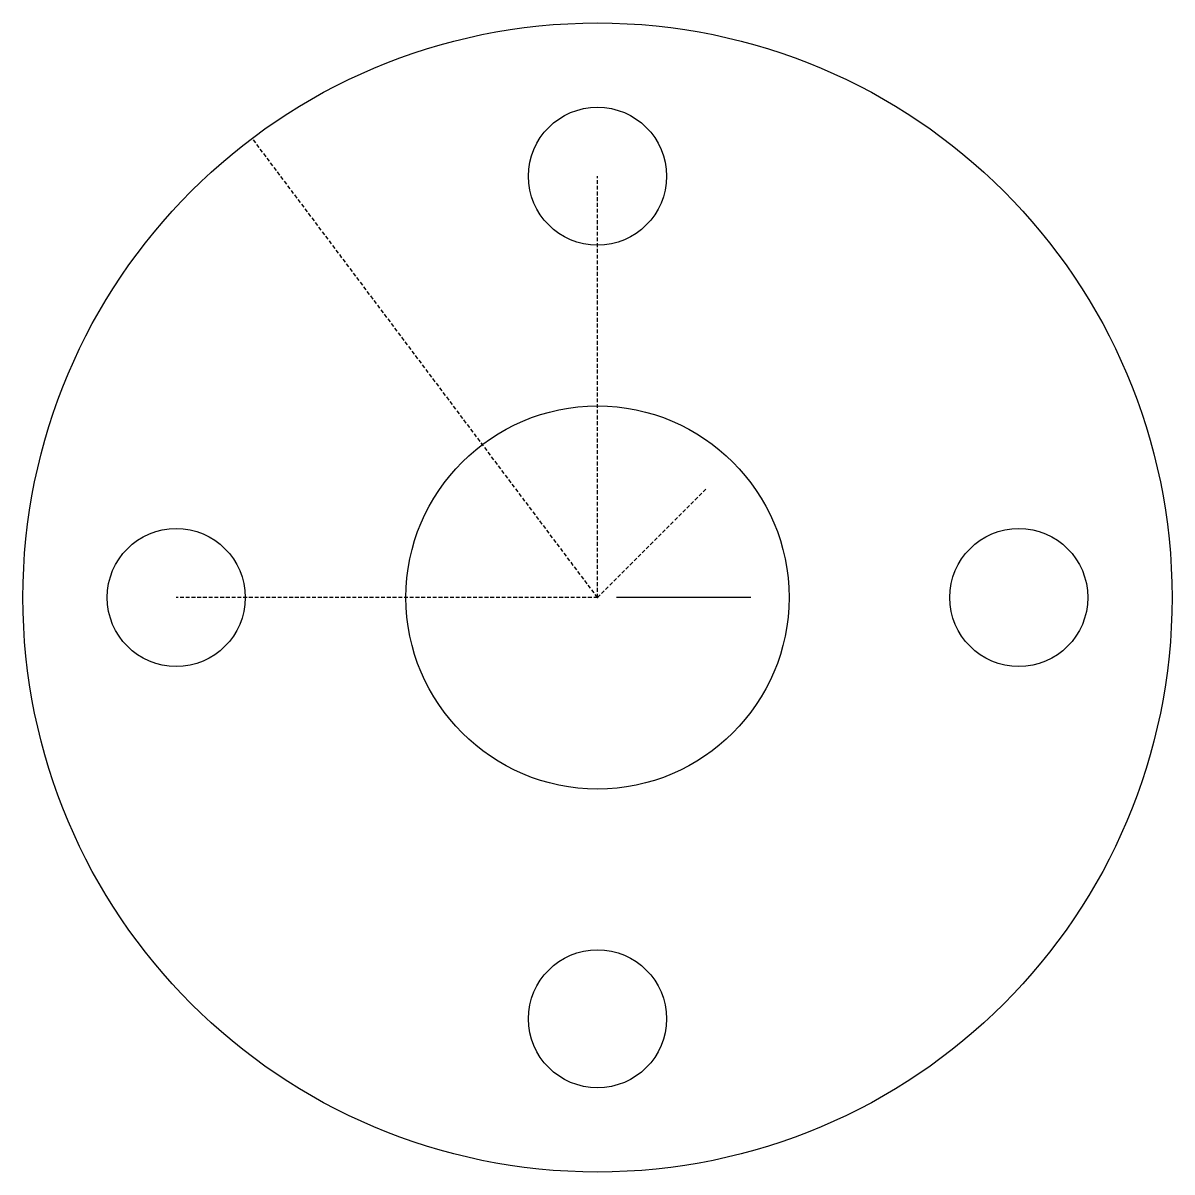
# Model space of a CAD drawing. Header units: millimetres. Extents: x -75 to 75, y -75 to 75.
import ezdxf

# ---------------------------------------------------------------- set-up
doc = ezdxf.new("R2010")
doc.units = ezdxf.units.MM
doc.linetypes.add('DASHED', pattern=[0.75, 0.5, -0.25])
doc.layers.get('0').update_dxf_attribs({"linetype": 'CONTINUOUS'})
doc.layers.add('1', color=7, linetype='DASHED')

msp = doc.modelspace()

# ---------------------------------------------------------------- linework, layer by layer
msp.add_line((20, 0), (2.5, 0))
for centre, radius in [((0, 0), 75), ((0, 55), 9), ((0, 0), 25), ((-55, 0), 9), ((55, 0), 9), ((0, -55), 9)]:
    msp.add_circle(centre, radius)
msp.add_point((0, 0))
at = {"layer": '1'}
for q in [(-45.07, 59.94), (0, 55), (14.14, 14.14), (-55, 0)]:
    msp.add_line((0, 0), q, dxfattribs=at)

doc.saveas('drawing.dxf')
